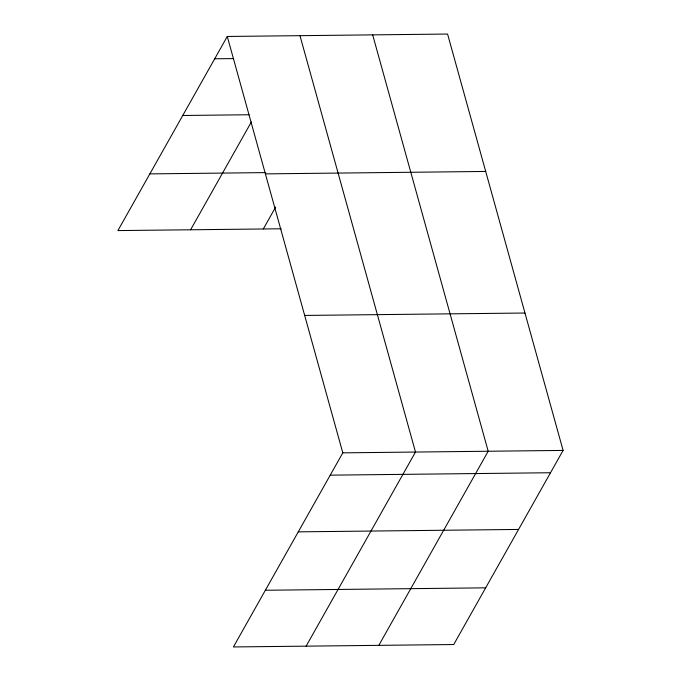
<?xml version="1.0" encoding="UTF-8"?>
<svg xmlns="http://www.w3.org/2000/svg" width="681" height="681" viewBox="0 0 681 681"><rect width="100%" height="100%" fill="white"/><g stroke="black" fill="none" stroke-linecap="round" stroke-linejoin="round"><path stroke-width="1.02" d="M227.275 36.468L342.798 452.848L233.421 646.95L453.725 644.532L563.093 450.422L447.579 34.05L227.275 36.468L117.907 230.578L281.236 228.782M190.603 229.778L251.349 121.976M263.3 228.978L275.669 207.033M306.118 646.15L415.495 452.048L299.98 35.676M378.823 645.35L488.192 451.248L372.677 34.876M214.702 58.787L233.668 58.583M182.763 115.481L249.135 114.749M149.846 173.885L265.743 172.608M265.394 173.876L485.698 171.45M304.671 315.439L524.974 313.022M342.798 452.848L563.093 450.422M330.217 475.159L550.52 472.742M298.278 531.852L518.573 529.435M265.369 590.257L485.664 587.839"/></g></svg>
